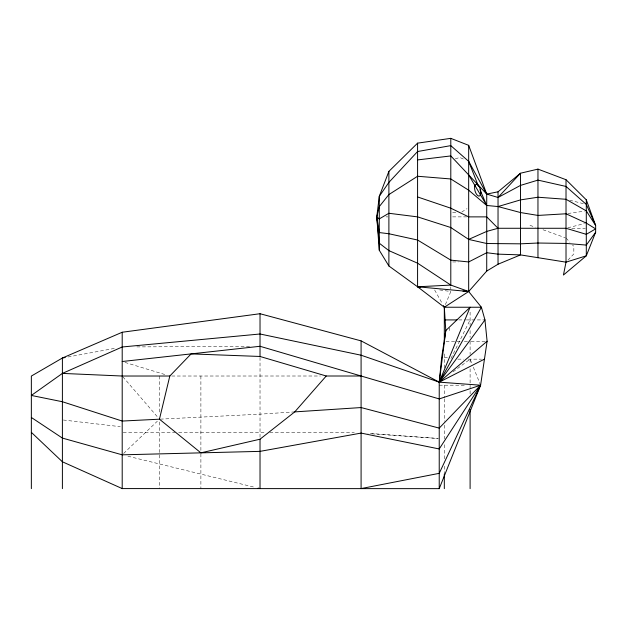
<?xml version="1.0" encoding="UTF-8"?>
<svg xmlns="http://www.w3.org/2000/svg" width="627" height="627" viewBox="0 0 627 627"><rect width="100%" height="100%" fill="white"/><g stroke="black" fill="none" stroke-linecap="round" stroke-linejoin="round"><path stroke-width="0.47" stroke-dasharray="3.13 2.35" d="M445.397 304.62L450.797 291.524L450.797 286.923M450.97 358.487L470.101 319.919M567.976 260.095L573.838 253.919L573.838 246.419L572.537 245.016M123.613 453.478L157.338 421.203M453.117 371.803L470.101 359.153L471.912 363.644M461.786 212.036L467.005 208.658M455.273 158.882L459.74 157.432L464.207 159.391M567.866 227.805L584.458 223.573M68.092 356.959L115.556 348.204M567.952 213.501L584.372 211.166M294.745 411.892L260.025 414.157L159.446 419.189M136.866 346.903L251.231 346.331M452.663 212.514L457.318 212.514M386.005 216.879L387.925 216.879M452.647 216.879L467.703 216.879M571.816 228.275L585.336 228.275M452.678 261.945L458.329 261.945M458.784 319.919L465.383 319.919M466.331 319.919L484.953 319.919M446.009 341.245L460.547 341.245M464.317 341.245L469.145 341.245M471.049 341.245L485.22 341.245M444.316 357.461L449.402 357.461M457.875 359.153L463.518 359.153M468.22 359.153L481.583 359.153M171.759 376.02L320.389 376.004M439.229 385.205L464.419 385.205M123.182 432.763L175.027 432.763M178.695 432.763L264.907 432.763M269.743 432.763L354.302 432.763M371.835 433.845L438.249 438.477L367.931 433.273M63.358 420.019L120.274 426.681M439.723 289.948L450.797 291.524M127.908 456.221L255.275 487.422M569.708 200.209L583.541 203.704M125.008 362.43L165.152 374.609M529.98 225.367L535.301 227.17M543.021 229.772L565.139 237.696M566.016 238.017L569.927 242.218M122.837 376.764L158.184 417.723M434.652 289.98L442.474 303.954M473.361 367.234L480.235 384.304M470.101 312.121L470.101 325.734M470.101 330.586L470.101 337.373M470.101 341.245L470.101 354.435M470.101 359.153L470.101 363.973M470.101 368.801L470.101 393.952M449.402 327.984L449.402 330.586M444.316 353.942L444.316 367.978M444.316 385.205L444.316 397.886M444.316 398.858L444.316 421.297M444.316 425.192L444.316 438.853M444.316 444.708L444.316 460.312M444.316 466.167L444.316 473.965M260.025 357.437L260.025 439.206M200.891 376.02L200.891 451.895M200.891 453.823L200.891 488.598M159.391 376.028L159.391 414.181M159.391 422.002L159.391 488.582"/><path stroke-width="0.94" d="M31.35 432.356L62.394 461.786L122.202 488.582L439.229 488.645L439.229 382.156L441.674 357.461L445.797 330.586L444.316 307.238L443.391 305.592M439.229 488.645L480.596 385.205L439.229 382.156L445.797 330.586L470.101 307.238L439.229 382.156L361.089 355.211L260.025 333.995L122.202 346.982L62.394 373.402L31.35 395.441L62.394 401.735L122.202 421.054L159.446 419.189L200.891 452.851L260.025 439.206L294.745 411.892L326.236 376.004L361.089 376.004L439.229 398.929L480.596 385.205L487.108 341.245L484.953 319.919L481.395 307.238L468.675 291.524L450.797 285.081L417.582 263.183L388.889 250.628L379.288 243.213L376.78 216.879L379.288 196.322L388.889 171.375L417.582 143.144L450.797 138.348L468.675 145.339L486.724 194.08L486.724 271.06L468.675 291.524L444.316 307.238L444.316 341.245M159.446 419.189L169.815 376.02L191.117 353.894L260.025 356.465L326.236 376.004M566.016 179.714L586.3 199.841L595.65 225.532L595.65 232.249L586.3 255.824L563.438 275.034L566.016 262.157L566.016 179.714L537.958 169.118L520.504 173.217L498.034 191.807L486.724 194.08L450.797 155.927L417.582 159.924M294.745 411.892L361.089 407.558L439.229 428.116L480.596 385.205L439.229 473.338L361.089 488.582L361.089 340.876L260.025 313.719L122.202 332.247L62.394 358.017L31.35 376.067L31.35 488.645M361.089 340.876L439.229 382.156L441.4 377.775M484.459 359.153L439.229 382.156L481.395 307.238L444.316 307.238L417.582 286.79L388.889 265.981L379.288 250.267L376.78 216.879L379.288 206.596L388.889 194.558L417.582 176.258L450.797 178.961L468.675 190.193L486.724 205.476L498.034 206.565L520.504 212.545L537.958 215.429L566.016 213.776L586.3 223.102L595.65 228.894L586.3 234.333L566.016 228.275L498.034 228.275L486.724 231.402L468.675 239.412L450.797 227.523L417.582 216.879L388.889 213.274L379.288 218.894L376.78 216.879L379.288 232.562L388.889 233.753L417.582 240.031L450.797 260.127L468.675 261.945L486.724 252.728L498.034 254.139L520.504 254.899L566.016 262.157L586.3 255.824L586.3 199.841M480.596 385.205L439.229 448.963L361.089 433.092L260.025 451.369L122.202 454.826L62.394 438.085L31.35 417.472M595.65 232.249L586.3 245.079L566.016 243.425L537.958 243.025L520.504 243.825L486.724 243.511L468.675 239.412M487.108 341.245L439.229 382.156L484.953 319.919M439.229 382.156L440.389 380.613M379.288 250.267L379.288 196.322L388.889 182.394L417.582 151.53L450.797 145.629L468.675 161.351L486.724 194.08L498.034 197.481L520.504 173.217L520.504 254.899L498.034 264.226L486.724 271.06M498.034 197.481L520.504 185.404L537.958 180.114L566.016 186.446L586.3 204.402L595.65 225.532L586.3 210.891L566.016 199.284L537.958 197.231L520.504 199.895L498.034 206.565M65.239 357.492L62.394 358.017L62.394 488.645M122.202 361.505L260.025 346.284L361.089 376.004M445.123 319.919L456.895 319.919M169.815 376.02L122.202 376.028L62.394 373.402M462.93 291.132L468.675 291.524L468.675 145.339M468.675 291.524L417.582 286.79L417.582 143.144M420.349 287.182L417.582 286.79L450.797 285.081L450.797 138.348M258.128 488.119L260.025 488.582L260.025 439.206M417.582 196.956L450.797 208.195L468.675 216.879L486.724 216.879L498.034 228.275M468.675 174.925L486.724 205.476L479.961 189.746M478.456 186.25L468.675 161.351M537.958 169.118L537.958 257.775M498.034 191.807L498.034 264.226M470.101 409.494L470.101 488.645M444.316 473.965L444.316 488.645M388.889 171.375L388.889 265.981M260.025 313.719L260.025 356.465M122.202 332.247L122.202 488.645M474.639 186.603A6.09 2.782 74.3 0 0 478.613 196.055A6.09 2.782 74.3 0 0 479.859 187.943A6.09 2.782 74.3 0 0 474.639 186.603"/></g></svg>
